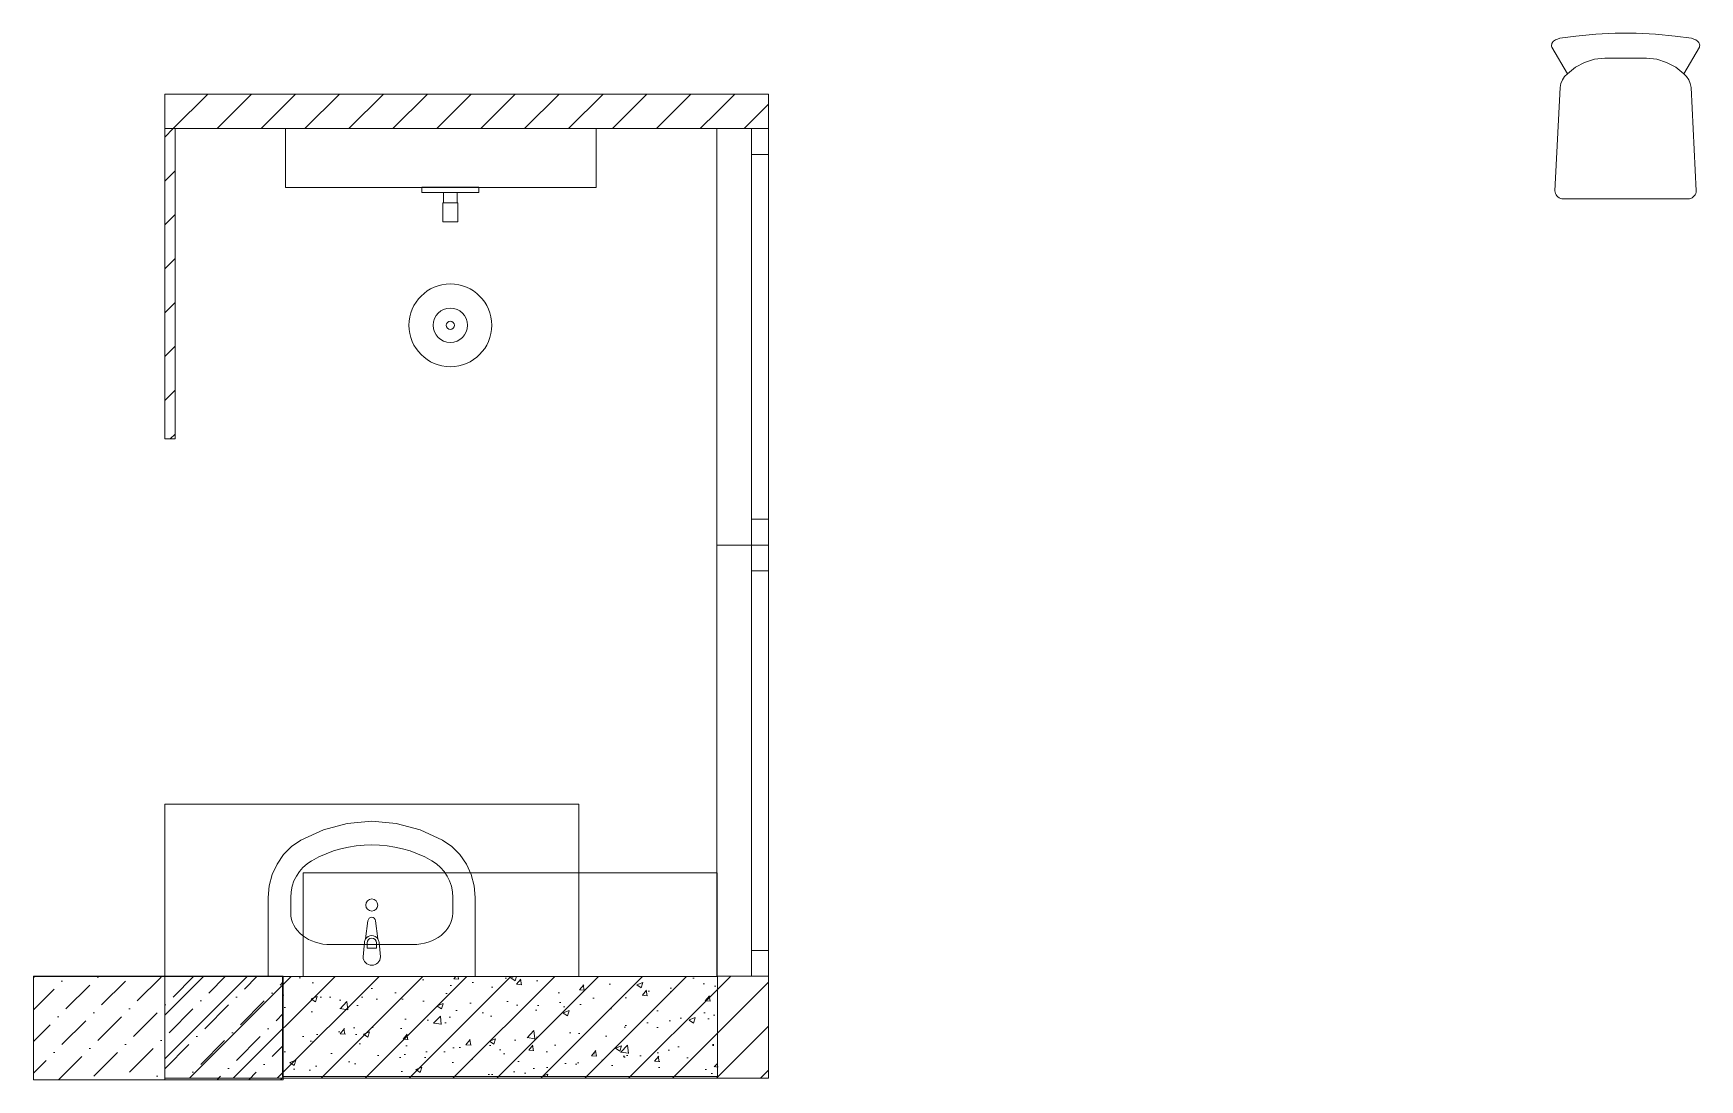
# Model space of a CAD drawing. Header units: millimetres. Extents: x 2336463 to 2579121, y 595385 to 778077.
# Drawn here: x 2543467 to 2548296, y 611634 to 614668 of the extents above; entities that cross this region are included whole.
import ezdxf

# ---------------------------------------------------------------- set-up
doc = ezdxf.new("R2010")
doc.units = ezdxf.units.MM
doc.header["$MEASUREMENT"] = 0
for name, color, linetype in [('+возводимые стены', 7, 'Continuous'), ('1 Планировка', 7, 'Continuous'), ('сит план', 7, 'Continuous')]:
    doc.layers.add(name, color=color, linetype=linetype)
for name, color, linetype, lineweight in [('+возводимые стены_Ном._пера__1', 7, 'Continuous', 13), ('+возводимые стены_Ном._пера__101', 252, 'Continuous', 5), ('+интерьер мебель_Ном._пера__2', 8, 'Continuous', 15), ('1 Планировка_Ном._пера__1', 7, 'Continuous', 13), ('Интерьер - Мебель_Ном._пера__1', 7, 'Continuous', 13), ('Конструктив - Стены Несущие_Ном._пера__1', 7, 'Continuous', 13), ('Окна ARCHICAD_Ном._пера__1', 7, 'Continuous', 13), ('сит план_Ном._пера__1', 7, 'Continuous', 13), ('сит план_Ном._пера__101', 252, 'Continuous', 5)]:
    doc.layers.add(name, color=color, linetype=linetype, lineweight=lineweight)
for name, color, linetype, lineweight, true_color in [('+возводимые стены_Ном._пера__169', 7, 'Continuous', 5, 0x68b353), ('Конструктив - Стены Несущие_Ном._пера__162', 7, 'Continuous', 5, 0xaaaaaa), ('сит план_Ном._пера__87', 7, 'Continuous', 20, 0x6a6a6a)]:
    doc.layers.add(name, color=color, linetype=linetype, lineweight=lineweight, true_color=true_color)
pattern_1 = [(45, (2086872.015, 585813.69), (-63.639609, 63.639609), [])]

# ---------------------------------------------------------------- blocks, each defined once
blk = doc.blocks.new('Перекрытие_172', base_point=(2543466.9, 611634.5))
at = {"layer": '1 Планировка_Ном._пера__1', "color": 7, "linetype": 'Continuous', "lineweight": 13, "flags": 128}
blk.add_lwpolyline([(2543466.9, 611634.5), (2543847.6, 611634.5), (2543847.6, 611933.8), (2543466.9, 611933.8)], close=True, dxfattribs=at)
blk = doc.blocks.new('Перекрытие_173', base_point=(2544197.6, 614221.7))
at = {"layer": '1 Планировка_Ном._пера__1', "color": 7, "linetype": 'Continuous', "lineweight": 13, "flags": 128}
blk.add_lwpolyline([(2544197.6, 614221.7), (2545097.6, 614221.7), (2545097.6, 614392), (2544197.6, 614392)], close=True, dxfattribs=at)
blk = doc.blocks.new('Перекрытие_174', base_point=(2543847.6, 611933.8))
at = {"layer": '1 Планировка_Ном._пера__1', "color": 7, "linetype": 'Continuous', "lineweight": 13, "flags": 128}
blk.add_lwpolyline([(2543847.6, 611933.8), (2545047.6, 611933.8), (2545047.6, 612433.8), (2543847.6, 612433.8)], close=True, dxfattribs=at)
blk = doc.blocks.new('Перекрытие_175', base_point=(2544248.8, 611933.8))
at = {"layer": '1 Планировка_Ном._пера__1', "color": 7, "linetype": 'Continuous', "lineweight": 13, "flags": 128}
blk.add_lwpolyline([(2544248.8, 611933.8), (2545448.8, 611933.8), (2545448.8, 612233.8), (2544248.8, 612233.8)], close=True, dxfattribs=at)
blk = doc.blocks.new('Окно 25_10')
at = {"layer": 'Окна ARCHICAD_Ном._пера__1', "color": 7, "linetype": 'Continuous', "lineweight": 13}
for p, q in [((-625, 100), (625, 100)), ((-625, 0), (-625, 100)), ((625, 0), (625, 100)), ((-625, 0), (-550, 0)), ((-625, -50), (-625, 0)), ((-625, -50), (-625, 0)), ((-550, 0), (-550, -50)), ((-550, 0), (550, 0)), ((550, -50), (550, 0)), ((550, 0), (625, 0)), ((625, -50), (625, 0)), ((625, -50), (625, 0)), ((-625, -50), (625, -50)), ((-550, -50), (-625, -50)), ((550, -50), (-550, -50)), ((625, -50), (550, -50))]:
    blk.add_line(p, q, dxfattribs=at)
blk = doc.blocks.new('Окно 25_20')
at = {"layer": 'Окна ARCHICAD_Ном._пера__1', "color": 7, "linetype": 'Continuous', "lineweight": 13}
for p, q in [((-603.8, 100), (603.8, 100)), ((-603.8, 0), (-603.8, 100)), ((603.8, 0), (603.8, 100)), ((-603.8, 0), (-528.8, 0)), ((-603.8, -50), (-603.8, 0)), ((-603.8, -50), (-603.8, 0)), ((-528.8, 0), (-528.8, -50)), ((-528.8, 0), (528.8, 0)), ((528.8, -50), (528.8, 0)), ((528.8, 0), (603.8, 0)), ((603.8, -50), (603.8, 0)), ((603.8, -50), (603.8, 0)), ((-603.8, -50), (603.8, -50)), ((-528.8, -50), (-603.8, -50)), ((528.8, -50), (-528.8, -50)), ((603.8, -50), (528.8, -50))]:
    blk.add_line(p, q, dxfattribs=at)
blk = doc.blocks.new('Стена_681', base_point=(2545597.6, 611933.8))
at = {"layer": 'сит план_Ном._пера__87', "linetype": 'Continuous', "lineweight": 20, "true_color": 0x6a6a6a}
h = blk.add_hatch(dxfattribs=at)
h.set_pattern_fill('Блоки_Бетонные_Эффективные', color=251, style=0, pattern_type=2)
h.set_pattern_definition(pattern_1)
h.paths.add_polyline_path([(2545447.6, 614492.1), (2545447.6, 614392.1), (2545597.6, 614492.1)])
h = blk.add_hatch(dxfattribs=at)
h.set_pattern_fill('Блоки_Бетонные_Эффективные', color=251, style=0, pattern_type=2)
h.set_pattern_definition(pattern_1)
h.paths.add_polyline_path([(2545447.6, 614392.1), (2545597.6, 614392.1), (2545597.6, 614492.1)])
h = blk.add_hatch(dxfattribs=at)
h.set_pattern_fill('Блоки_Бетонные_Эффективные', color=251, style=0, pattern_type=2)
h.set_pattern_definition(pattern_1)
h.paths.add_polyline_path([(2545447.6, 611933.8), (2545597.6, 611933.8), (2545597.6, 611934.5), (2545447.6, 611934.5)])
at = {"layer": '+возводимые стены_Ном._пера__1', "color": 7, "linetype": 'Continuous', "lineweight": 13, "flags": 128}
blk.add_lwpolyline([(2545597.6, 614492.1), (2545447.6, 614492.1)], dxfattribs=at)
at = {"layer": 'сит план_Ном._пера__1', "color": 7, "linetype": 'Continuous', "lineweight": 13}
for p, q in [((2545547.6, 614392.1), (2545447.6, 614392.1)), ((2545597.6, 614392.1), (2545547.6, 614392.1)), ((2545547.6, 611934.5), (2545447.6, 611934.5)), ((2545597.6, 611934.5), (2545547.6, 611934.5))]:
    blk.add_line(p, q, dxfattribs=at)
at = {"layer": 'сит план_Ном._пера__1', "color": 7, "linetype": 'Continuous', "lineweight": 13, "flags": 128}
for points in [[(2545597.6, 614392.1), (2545597.6, 614492.1)], [(2545447.6, 611934.5), (2545447.6, 611933.8)]]:
    blk.add_lwpolyline(points, dxfattribs=at)
at = {"layer": 'Окна ARCHICAD_Ном._пера__1', "color": 7, "linetype": 'Continuous', "lineweight": 13, "zscale": 1000, "rotation": 89.99891644592711}
for name, p in [('Окно 25_20', (2545547.6, 613788.3)), ('Окно 25_10', (2545547.6, 612559.5))]:
    blk.add_blockref(name, p, dxfattribs=at)
blk = doc.blocks.new('Стена_682', base_point=(2543847.5, 614492.1))
at = {"layer": '+возводимые стены_Ном._пера__169', "linetype": 'Continuous', "lineweight": 5, "true_color": 0x68b353}
h = blk.add_hatch(dxfattribs=at)
h.set_pattern_fill('Блоки_Бетонные_Эффективные', color=85, style=0, pattern_type=2)
h.set_pattern_definition(pattern_1)
h.paths.add_polyline_path([(2545447.6, 614492.1), (2543847.5, 614492.1), (2543847.5, 614392.1), (2545447.6, 614392.1)])
at = {"layer": '+возводимые стены_Ном._пера__101', "color": 252, "linetype": 'Continuous', "lineweight": 5, "flags": 128}
for points in [[(2545447.6, 614492.1), (2543847.5, 614492.1)], [(2543847.5, 614392.1), (2543847.5, 614492.1)], [(2543847.5, 614392.1), (2545447.6, 614392.1)]]:
    blk.add_lwpolyline(points, dxfattribs=at)
blk = doc.blocks.new('Стена_683', base_point=(2545597.6, 611933.8))
at = {"layer": '+возводимые стены_Ном._пера__169', "linetype": 'Continuous', "lineweight": 5, "true_color": 0x68b353}
h = blk.add_hatch(dxfattribs=at)
h.set_pattern_fill('Блоки_Бетонные_Эффективные', color=85, style=0, pattern_type=2)
h.set_pattern_definition(pattern_1)
h.paths.add_polyline_path([(2545447.6, 611933.8), (2543847.6, 611933.8), (2543847.6, 611638.8), (2545447.5, 611638.8)])
h = blk.add_hatch(dxfattribs=at)
h.set_pattern_fill('Блоки_Бетонные_Эффективные', color=85, style=0, pattern_type=2)
h.set_pattern_definition(pattern_1)
h.paths.add_polyline_path([(2545447.6, 611933.8), (2545447.5, 611638.8), (2545597.5, 611638.8)])
h = blk.add_hatch(dxfattribs=at)
h.set_pattern_fill('Блоки_Бетонные_Эффективные', color=85, style=0, pattern_type=2)
h.set_pattern_definition(pattern_1)
h.paths.add_polyline_path([(2545447.6, 611933.8), (2545597.5, 611638.8), (2545597.6, 611933.8)])
at = {"layer": '+возводимые стены_Ном._пера__101', "color": 252, "linetype": 'Continuous', "lineweight": 5, "flags": 128}
for points in [[(2545447.6, 611933.8), (2543847.6, 611933.8)], [(2543847.6, 611933.8), (2543847.6, 611638.8)], [(2543847.6, 611638.8), (2545597.5, 611638.8)]]:
    blk.add_lwpolyline(points, dxfattribs=at)
at = {"layer": 'сит план_Ном._пера__101', "color": 252, "linetype": 'Continuous', "lineweight": 5, "flags": 128}
blk.add_lwpolyline([(2545597.5, 611638.8), (2545597.6, 611933.8)], dxfattribs=at)
blk = doc.blocks.new('Стена_684', base_point=(2543847.5, 614392.1))
at = {"layer": 'сит план_Ном._пера__87', "linetype": 'Continuous', "lineweight": 20, "true_color": 0x6a6a6a}
h = blk.add_hatch(dxfattribs=at)
h.set_pattern_fill('Блоки_Бетонные_Эффективные', color=251, style=0, pattern_type=2)
h.set_pattern_definition(pattern_1)
h.paths.add_polyline_path([(2543847.5, 614392.1), (2543847.5, 613492.1), (2543877.5, 613492.1), (2543877.5, 614392.1)])
at = {"layer": 'сит план_Ном._пера__1', "color": 7, "linetype": 'Continuous', "lineweight": 13, "flags": 128}
for points in [[(2543847.5, 614392.1), (2543847.5, 613492.1)], [(2543877.5, 614392.1), (2543847.5, 614392.1)], [(2543877.5, 613492.1), (2543877.5, 614392.1)], [(2543847.5, 613492.1), (2543877.5, 613492.1)]]:
    blk.add_lwpolyline(points, dxfattribs=at)
blk = doc.blocks.new('Умывальник 25')
at = {"layer": 'Интерьер - Мебель_Ном._пера__1', "color": 7, "linetype": 'Continuous', "lineweight": 13}
for p, q in [((118.8, -92.3), (-118.8, -92.3)), ((-13.6, -97.1), (-13.6, -82.2)), ((-13.6, -82.2), (13.6, -82.2)), ((13.6, -82.2), (13.6, -97.1)), ((-234.8, -183.3), (-234.8, -229.1)), ((234.8, -183.3), (234.8, -229.1))]:
    blk.add_line(p, q, dxfattribs=at)
at = {"layer": 'Интерьер - Мебель_Ном._пера__1', "color": 7, "linetype": 'Continuous', "lineweight": 13, "flags": 128}
blk.add_lwpolyline([(-300, 0), (-300, -229.1), (-297.1, -262.8), (-288.5, -295.5), (-274.5, -326), (-255.5, -353.4), (-232.2, -376.9), (-205.2, -395.6), (-140, -425.5), (-71, -443.8), (0, -450), (71, -443.8), (140, -425.5), (205.2, -395.6), (232.2, -376.9), (255.5, -353.4), (274.5, -326), (288.5, -295.5), (297.1, -262.8), (300, -229.1), (300, 0)], close=True, dxfattribs=at)
blk.add_lwpolyline([(-25, -57.3), (-21, -99.3, 0.12102), (-17.7, -108.8), (-11.1, -161.7, 0.882566), (11.1, -161.7), (17.7, -108.8, 0.12102), (21, -99.3), (25, -57.3, 1)], format="xyb", close=True, dxfattribs=at)
at = {"layer": 'Интерьер - Мебель_Ном._пера__1', "color": 7, "linetype": 'Continuous', "lineweight": 13}
blk.add_circle((0, -207.1), 17.5, dxfattribs=at)
for centre, radius, start, end in [((0, -97.4), 21.1, 212.771, 327.229), ((0, -97.1), 13.6, 180, 0)]:
    blk.add_arc(centre, radius, start, end, dxfattribs=at)
for centre, major_axis, ratio, start_param, end_param in [((-118.7, -183.3), (116.1, 0), 0.783646, 1.570796, 3.141593), ((118.7, -183.3), (116.1, 0), 0.783646, 0, 1.570796), ((-118.9, -229.1), (0, 121.2), 0.956522, 1.570796, 2.644618), ((118.9, -229.1), (0, 121.2), 0.956522, 3.638567, 4.712389), ((0, 0), (0, 381.8), 0.956522, 2.644618, 3.638567)]:
    blk.add_ellipse(centre, major_axis=major_axis, ratio=ratio, start_param=start_param, end_param=end_param, dxfattribs=at)
blk = doc.blocks.new('Стул 03 25[1]', base_point=(2548296, 614188.4))
at = {"layer": '+интерьер мебель_Ном._пера__2', "color": 8, "linetype": 'Continuous', "lineweight": 15, "flags": 128}
for points in [[(2548111.1, 614668.3), (2548167.2, 614666), (2548225, 614660.4), (2548272.1, 614653.8), (2548278.8, 614651.7), (2548284.6, 614649.2), (2548289.7, 614645.8), (2548291.7, 614643.9), (2548293.3, 614641.6), (2548294.5, 614639.2), (2548295.3, 614636.6), (2548295.6, 614633.8), (2548295.5, 614631.1), (2548294.9, 614628.4), (2548249.6, 614551), (2548226.2, 614569.7), (2548199.8, 614583.9), (2548171.1, 614592.9), (2548141.3, 614596.6), (2548020.7, 614596.6), (2547990.8, 614592.9), (2547962.2, 614583.9), (2547935.7, 614569.7), (2547912.4, 614551), (2547867.1, 614628.4), (2547866.5, 614631.1), (2547866.4, 614633.8), (2547866.7, 614636.6), (2547867.5, 614639.2), (2547868.7, 614641.6), (2547870.3, 614643.9), (2547872.2, 614645.8), (2547877.4, 614649.2), (2547883.2, 614651.7), (2547889.9, 614653.8), (2547937, 614660.4), (2547994.8, 614666), (2548050.9, 614668.3)], [(2548141.3, 614596.6), (2548171.1, 614592.9), (2548199.8, 614583.9), (2548226.2, 614569.7), (2548249.6, 614551), (2548257.7, 614542.7), (2548264.1, 614533), (2548268.5, 614522.4), (2548271, 614511.1), (2548285.7, 614212), (2548285.3, 614207.9), (2548284.3, 614203.9), (2548282.5, 614200.2), (2548280.1, 614196.8), (2548277.2, 614193.9), (2548273.8, 614191.5), (2548270, 614189.8), (2548266, 614188.7), (2548261.9, 614188.4), (2547900.1, 614188.4), (2547895.9, 614188.7), (2547891.9, 614189.8), (2547888.2, 614191.5), (2547884.8, 614193.9), (2547881.8, 614196.8), (2547879.5, 614200.2), (2547877.7, 614203.9), (2547876.6, 614207.9), (2547876.3, 614212), (2547891, 614511.1), (2547893.4, 614522.4), (2547897.9, 614533), (2547904.3, 614542.7), (2547912.4, 614551), (2547935.7, 614569.7), (2547962.2, 614583.9), (2547990.8, 614592.9), (2548020.7, 614596.6), (2548141.3, 614596.6)]]:
    blk.add_lwpolyline(points, close=True, dxfattribs=at)
blk = doc.blocks.new('Душевой Гарнитур 25_2')
at = {"layer": '1 Планировка_Ном._пера__1', "color": 7, "linetype": 'Continuous', "lineweight": 13}
for p, q in [((-20, -15), (20, -15)), ((-20, -45), (20, -45))]:
    blk.add_line(p, q, dxfattribs=at)
at = {"layer": '1 Планировка_Ном._пера__1', "color": 7, "linetype": 'Continuous', "lineweight": 13, "flags": 128}
blk.add_lwpolyline([(-83, 0), (-83, -15), (-20, -15), (-20, -45), (-22, -45), (-22, -100), (22, -100), (22, -45), (20, -45), (20, -15), (83, -15), (83, 0)], close=True, dxfattribs=at)
at = {"layer": '1 Планировка_Ном._пера__1', "color": 7, "linetype": 'Continuous', "lineweight": 13}
for radius in [120, 50, 12]:
    blk.add_circle((0, -400), radius, dxfattribs=at)

msp = doc.modelspace()

# ---------------------------------------------------------------- hatches: boundary and pattern name
at = {"layer": 'Конструктив - Стены Несущие_Ном._пера__162', "linetype": 'Continuous', "lineweight": 5, "true_color": 0xaaaaaa}
h = msp.add_hatch(dxfattribs=at)
h.set_pattern_fill('Бетон_01', color=253, style=0, pattern_type=2)
h.set_pattern_definition([(45, (2086872.01, 585813.69), (-91.92388, 91.92388), [97.499996, -32.499999, 0, -32.499999]), (45, (2086883.5, 585917.1), (-91.92388, 91.92388), [97.499996, -32.499999, 0, -32.499999])])
h.paths.add_polyline_path([(2544191.1, 611934.5), (2543466.9, 611934.5), (2543466.9, 611634.5), (2544191.1, 611634.5)])
at = {"layer": 'сит план_Ном._пера__1', "linetype": 'Continuous', "lineweight": 13}
h = msp.add_hatch(dxfattribs=at)
h.set_pattern_fill('AR_CONC', style=0, pattern_type=2)
h.set_pattern_definition([(50, (2086872.01, 585813.69), (-182.18467, 15.939086), [19.05, -209.55]), (355, (2086872.01, 585813.69), (-35.24342, 191.056845), [15.24, -167.640584]), (100.451445, (2086887.2, 585812.36), (146.94125, 175.11775), [16.19001, -178.090245]), (46.1842, (2086872.01, 585864.49), (-271.07904, 42.04233), [28.575, -314.325]), (96.63556, (2086894.6, 585860.98), (237.40413, 247.42612), [24.28502, -267.1356]), (351.18415, (2086872.01, 585864.49), (237.40413, 247.42612), [22.85997, -251.45973]), (21, (2086897.41, 585851.79), (-151.61439, 102.2652), [19.05, -209.55]), (326, (2086897.41, 585851.79), (61.80203, 184.187966), [15.24, -167.64]), (71.451445, (2086910.05, 585843.26), (213.41642, 81.92277), [16.19001, -178.08994]), (37.5, (2086872.015, 585813.686), (3.088603, 84.555039), [0, -165.608, 0, -170.18, 0, -168.275]), (7.5, (2086872.015, 585813.69), (66.819663, 100.180575), [0, -97.028, 0, -161.798, 0, -64.135]), (327.5, (2086815.37, 585813.686), (-135.590595, 5.728744), [0, -63.5, 0, -198.12, 0, -262.89]), (317.5, (2086789.97, 585813.69), (148.12918, 25.42649), [0, -82.55, 0, -131.572, 0, -186.69])])
h.paths.add_polyline_path([(2545449.5, 611643.8), (2544189.3, 611643.8), (2544189.3, 611933.8), (2545449.5, 611933.8)])

# ---------------------------------------------------------------- linework, layer by layer
at = {"layer": '1 Планировка_Ном._пера__1', "color": 7, "linetype": 'Continuous', "lineweight": 13}
for p, q in [((2545447.5, 613271.8), (2545447.5, 613291.8)), ((2543847.6, 611933.8), (2543897.6, 611933.8))]:
    msp.add_line(p, q, dxfattribs=at)
at = {"layer": 'Конструктив - Стены Несущие_Ном._пера__1', "color": 7, "linetype": 'Continuous', "lineweight": 13, "flags": 128}
msp.add_lwpolyline([(2544191.1, 611934.5), (2543466.9, 611934.5), (2543466.9, 611634.5), (2544191.1, 611634.5)], close=True, dxfattribs=at)
at = {"layer": 'сит план_Ном._пера__1', "color": 7, "linetype": 'Continuous', "lineweight": 13, "flags": 128}
msp.add_lwpolyline([(2545449.5, 611643.8), (2544189.3, 611643.8), (2544189.3, 611933.8), (2545449.5, 611933.8)], close=True, dxfattribs=at)

# ---------------------------------------------------------------- block references
at = {"layer": '+возводимые стены', "color": 252, "lineweight": 5}
for name, p in [('Стена_682', (2543847.5, 614492.1)), ('Стена_683', (2545597.6, 611933.8))]:
    msp.add_blockref(name, p, dxfattribs=at)
at = {"layer": '+интерьер мебель_Ном._пера__2', "color": 8, "linetype": 'Continuous', "lineweight": 15}
msp.add_blockref('Стул 03 25[1]', (2548296, 614188.4), dxfattribs=at)
at = {"layer": '1 Планировка', "color": 7, "linetype": 'Continuous', "lineweight": 13}
for name, p in [('Перекрытие_173', (2544197.6, 614221.7)), ('Перекрытие_174', (2543847.6, 611933.8)), ('Перекрытие_175', (2544248.8, 611933.8)), ('Перекрытие_172', (2543466.9, 611634.5))]:
    msp.add_blockref(name, p, dxfattribs=at)
at = {"layer": '1 Планировка_Ном._пера__1', "color": 7, "linetype": 'Continuous', "lineweight": 13, "zscale": 1000}
msp.add_blockref('Душевой Гарнитур 25_2', (2544675.3, 614221.8), dxfattribs=at)
at = {"layer": 'Интерьер - Мебель_Ном._пера__1', "color": 7, "linetype": 'Continuous', "lineweight": 13, "xscale": -1, "zscale": 1000, "rotation": 180}
msp.add_blockref('Умывальник 25', (2544447.6, 611933.8), dxfattribs=at)
at = {"layer": 'сит план', "color": 7, "lineweight": 13}
for name, p in [('Стена_681', (2545597.6, 611933.8)), ('Стена_684', (2543847.5, 614392.1))]:
    msp.add_blockref(name, p, dxfattribs=at)

doc.saveas('drawing.dxf')
